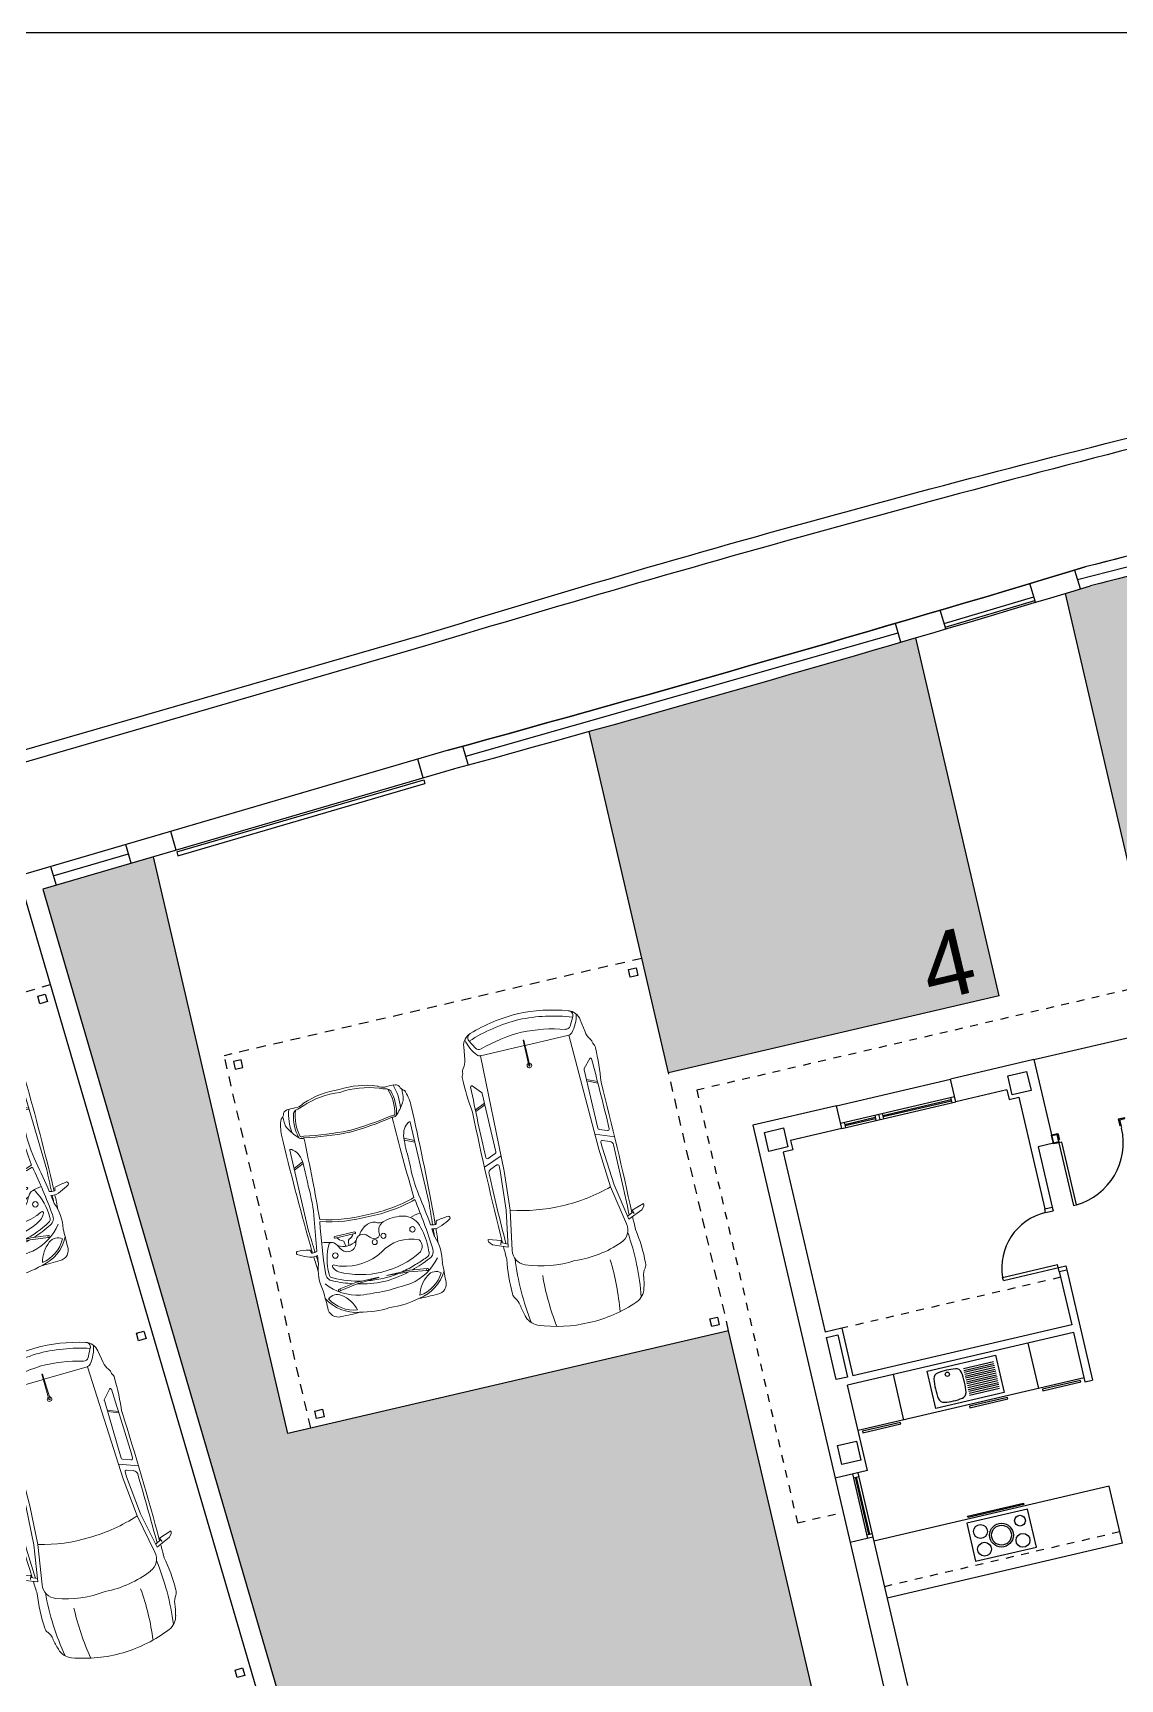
# Model space of a CAD drawing. Header units: millimetres. Extents: x 441061 to 442903, y 4515148 to 4515613.
# Drawn here: x 441659.04 to 441672.98, y 4515591.84 to 4515612.94 of the extents above; entities that cross this region are included whole.
import ezdxf
from ezdxf.enums import TextEntityAlignment as Align

# ---------------------------------------------------------------- set-up
doc = ezdxf.new("R2010")
doc.units = ezdxf.units.MM
doc.linetypes.add('CONTINUA', pattern=[0])
doc.linetypes.add('RAYITAS', pattern=[0.375, 0.25, -0.125])
doc.layers.add('01_cartela', color=6, linetype='Continuous', plot=False)
doc.layers.add('01_cesped', color=7, linetype='Continuous', true_color=0x659a66)
for name, color, linetype in [('01_mono BAJA', 2, 'Continuous'), ('01_piscinas', 254, 'Continuous'), ('01_proyección', 4, 'RAYITAS')]:
    doc.layers.add(name, color=color, linetype=linetype)
doc.layers.add('01_muebles_B', color=254, linetype='Continuous', lineweight=5)
doc.styles.add('Estilo1', font='swissel.ttf')
doc.styles.add('NIEVES2', font='sanss___.ttf')

# ---------------------------------------------------------------- blocks, each defined once
blk = doc.blocks.new('A$C6A825EFA')
at = {"layer": '01_mono BAJA', "color": 254}
for p, q in [((1.1, 12.5, 0), (0, 12.5, 0)), ((0, 12.5, 0), (0, 7.855, 0)), ((1.1, 12.2, 0), (1.1, 12.5, 0)), ((1.1, 12.5, 0), (2.6, 12.5, 0)), ((3.7, 12.5, 0), (2.6, 12.5, 0)), ((2.6, 12.2, 0), (2.6, 12.5, 0)), ((3.7, 12.5, 0), (3.7, 11.4, 0)), ((3.7, 12.5, 0), (5.2, 12.5, 0)), ((1.1, 12.27, 0), (2.6, 12.27, 0)), ((1.15, 12.27, 0), (1.15, 12.2, 0)), ((1.15, 12.242, 0), (1.55, 12.242, 0)), ((1.55, 12.27, 0), (1.55, 12.2, 0)), ((1.6, 12.27, 0), (1.6, 12.2, 0)), ((1.65, 12.27, 0), (1.65, 12.2, 0)), ((1.65, 12.242, 0), (2.55, 12.242, 0)), ((2.55, 12.27, 0), (2.55, 12.2, 0)), ((0.3, 12.075, 0), (0.3, 9.705, 0)), ((0.425, 12.075), (0.3, 12.075)), ((1.1, 12.2, 0), (0.425, 12.2, 0)), ((0.425, 12.2), (0.425, 12.075)), ((1.1, 12.2, 0), (2.6, 12.2, 0)), ((1.15, 12.228, 0), (1.55, 12.228, 0)), ((1.65, 12.228, 0), (2.55, 12.228, 0)), ((3.275, 12.2, 0), (2.6, 12.2, 0)), ((3.275, 12.2), (3.275, 12.075)), ((3.275, 12.075), (3.4, 12.075)), ((3.4, 12.075, 0), (3.4, 10.606, 0)), ((3.7, 11.4, 0), (3.5, 11.4, 0)), ((3.5, 11.4, 0), (3.5, 10.606, 0)), ((3.71, 11.4, 0), (3.77, 11.4, 0)), ((3.77, 11.43, 0), (3.77, 11.4, 0)), ((3.785, 11.5, 0), (3.785, 11.44, 0)), ((4.58, 11.5, 0), (4.58, 11.44, 0)), ((3.4, 10.606, 0), (3.5, 10.606, 0)), ((3.4, 10.556, 0), (3.4, 10.606, 0)), ((3.4, 10.556, 0), (3.5, 10.556, 0)), ((3.5, 10.606, 0), (3.5, 10.556, 0)), ((2.676, 9.831, 0), (2.676, 9.872, 0)), ((2.676, 9.872, 0), (3.4, 9.872, 0)), ((2.676, 9.831, 0), (3.5, 9.831, 0)), ((3.4, 9.781, 0), (3.4, 9.872, 0)), ((3.4, 9.781, 0), (3.4, 9.08, 0)), ((3.4, 9.781, 0), (3.5, 9.781, 0)), ((3.5, 9.831, 0), (3.5, 9.781, 0)), ((3.5, 9.781, 0), (3.5, 8.33, 0)), ((0.52, 9.705, 0), (0.3, 9.705, 0)), ((0.52, 9.705, 0), (0.52, 9.08, 0)), ((3.4, 9.08, 0), (0.52, 9.08, 0)), ((3.4, 8.98, 0), (0.425, 8.98, 0)), ((0.425, 7.855, 0), (0.425, 8.98, 0)), ((1.025, 8.98, 0), (1.025, 8.38, 0)), ((1.462, 8.43, 0), (1.462, 8.92, 0)), ((1.462, 8.92, 0), (2.362, 8.92, 0)), ((2.362, 8.92, 0), (2.362, 8.43, 0)), ((2.8, 8.98, 0), (2.8, 8.38, 0)), ((3.4, 8.98, 0), (3.4, 8.33, 0)), ((1.921, 8.85, 0), (2.317, 8.85, 0)), ((1.921, 8.825, 0), (2.317, 8.825, 0)), ((1.921, 8.8, 0), (2.317, 8.8, 0)), ((1.921, 8.775, 0), (2.317, 8.775, 0)), ((1.921, 8.75, 0), (2.317, 8.75, 0)), ((1.921, 8.725, 0), (2.317, 8.725, 0)), ((1.921, 8.7, 0), (2.317, 8.7, 0)), ((1.921, 8.675, 0), (2.317, 8.675, 0)), ((1.921, 8.65, 0), (2.317, 8.65, 0)), ((1.921, 8.625, 0), (2.317, 8.625, 0)), ((1.921, 8.6, 0), (2.317, 8.6, 0)), ((1.921, 8.575, 0), (2.317, 8.575, 0)), ((1.921, 8.55, 0), (2.317, 8.55, 0)), ((1.921, 8.525, 0), (2.317, 8.525, 0)), ((1.921, 8.5, 0), (2.317, 8.5, 0)), ((3.4, 8.38, 0), (0.425, 8.38, 0)), ((2.362, 8.43, 0), (1.462, 8.43, 0)), ((3.4, 8.33, 0), (3.5, 8.33, 0)), ((0.425, 7.855, 0), (0, 7.855, 0)), ((0, 7.855, 0), (0, 7.005, 0)), ((0.23, 7.855, 0), (0.23, 7.005, 0)), ((0.3, 7.855, 0), (0.3, 7.005, 0)), ((0.23, 7.805, 0), (0.3, 7.805, 0)), ((0.258, 7.055, 0), (0.258, 7.805, 0)), ((0.272, 7.055, 0), (0.272, 7.805, 0)), ((0.3, 7.005, 0), (0, 7.005, 0)), ((0, 7.005, 0), (0, 3, 0)), ((0.23, 7.055, 0), (0.3, 7.055, 0)), ((0.3, 7.005, 0), (0.3, 5.055, 0)), ((3.4, 6.955, 0), (0.3, 6.955, 0)), ((3.4, 6.205, 0), (3.4, 6.955, 0)), ((3.4, 6.205, 0), (0.3, 6.205, 0))]:
    blk.add_line(p, q, dxfattribs=at)
for points in [[(0.375, 12.125), (0.125, 12.125), (0.125, 12.375), (0.375, 12.375), (0.375, 12.125)], [(3.575, 12.125), (3.325, 12.125), (3.325, 12.375), (3.575, 12.375), (3.575, 12.125)], [(0.375, 8.005), (0.125, 8.005), (0.125, 8.255), (0.375, 8.255), (0.375, 8.005)]]:
    blk.add_lwpolyline(points, close=True, dxfattribs=at)
at = {"layer": '01_mono BAJA', "color": 254, "elevation": 0}
for points in [[(3.785, 11.51), (3.785, 11.5), (3.7, 11.5), (3.7, 11.51)], [(3.77, 11.4), (3.7, 11.4), (3.7, 11.5), (3.77, 11.5)], [(3.77, 11.4), (3.77, 11.39), (3.7, 11.39), (3.7, 11.4)], [(3.785, 11.44), (3.785, 11.43), (3.77, 11.43), (3.77, 11.44)], [(4.58, 11.51), (4.58, 11.5), (4.665, 11.5), (4.665, 11.51)], [(4.58, 11.44), (4.58, 11.43), (4.595, 11.43), (4.595, 11.44)], [(3.77, 11.39), (3.77, 10.565), (3.81, 10.565), (3.81, 11.39)], [(0.3, 9.635), (0.45, 9.635), (0.45, 9.08), (0.3, 9.08)], [(0.478, 8.36), (0.478, 8.34), (0.978, 8.34), (0.978, 8.36)], [(1.887, 8.36), (1.887, 8.34), (2.387, 8.34), (2.387, 8.36)], [(2.85, 8.36), (2.85, 8.34), (3.35, 8.34), (3.35, 8.36)], [(2.28, 6.975), (1.545, 6.975), (1.545, 6.995), (2.28, 6.995)], [(1.513, 6.408), (2.313, 6.408), (2.312, 6.908), (1.512, 6.908)]]:
    blk.add_lwpolyline(points, close=True, dxfattribs=at)
blk.add_lwpolyline([(4.595, 11.5), (4.595, 11.4)], dxfattribs=at)
at = {"layer": '01_mono BAJA', "color": 254}
for centre, radius in [((1.704, 8.825, 0), 0.0275), ((1.66, 6.765, 0), 0.089), ((1.912, 6.658, 0), 0.152), ((1.912, 6.658, 0), 0.127), ((2.185, 6.785, 0), 0.0693), ((1.66, 6.531, 0), 0.089), ((2.165, 6.531, 0), 0.089)]:
    blk.add_circle(centre, radius, dxfattribs=at)
for centre, radius, start, end in [((3.768, 11.391, 0), 0.827, 272.8856, 359.9505), ((3.4, 9.831, 0), 0.725, 90, 176.7242), ((1.598, 8.794, 0), 0.075, 99.0787, 169.8852), ((1.704, 8.127, 0), 0.75, 80.9213, 99.0787), ((1.811, 8.794, 0), 0.075, 10.1148, 80.9213), ((2.262, 8.675, 0), 0.75, 169.8852, 190.1148), ((1.146, 8.675, 0), 0.75, 349.8852, 10.1148), ((1.598, 8.557, 0), 0.075, 190.1148, 260.9213), ((1.704, 9.223, 0), 0.75, 260.9213, 279.0787), ((1.811, 8.557, 0), 0.075, 279.0787, 349.8852)]:
    blk.add_arc(centre, radius, start, end, dxfattribs=at)
at = {"layer": '01_proyección', "color": 120, "ltscale": 0.25}
for p, q in [((3.4, 9.705, 0), (0.52, 9.705, 0)), ((3.4, 6.355, 0), (0.3, 6.355, 0))]:
    blk.add_line(p, q, dxfattribs=at)
at = {"layer": '01_proyección', "color": 120, "ltscale": 0.25, "elevation": 0}
blk.add_lwpolyline([(15.7, 7.405), (16.3, 7.405), (16.3, 13.1), (-0.6, 13.1), (-0.6, 7.405), (0, 7.405)], dxfattribs=at)
blk = doc.blocks.new('A$C48161785')
at = {"layer": '01_mono BAJA', "color": 254, "linetype": 'CONTINUA'}
for p, q in [((1.1, 12.5), (0, 12.5)), ((0, 12.5), (0, 7.855)), ((1.1, 12.2), (1.1, 12.5)), ((1.1, 12.5), (2.6, 12.5)), ((3.7, 12.5), (2.6, 12.5)), ((2.6, 12.2), (2.6, 12.5)), ((3.7, 12.5), (3.7, 11.4)), ((3.7, 12.5), (5.2, 12.5)), ((5.5, 12.5), (5.2, 12.5)), ((5.2, 12.5), (5.2, 11.4)), ((5.2, 12.5), (6.225, 12.5)), ((6.225, 12.2), (6.225, 12.5)), ((6.225, 12.5), (6.925, 12.5)), ((6.925, 12.2), (6.925, 12.5)), ((6.925, 12.5), (8.025, 12.5)), ((8.025, 7.77, 0), (8.025, 12.5)), ((1.1, 12.27, 0), (2.6, 12.27, 0)), ((1.15, 12.27), (1.15, 12.2)), ((1.15, 12.242), (1.55, 12.242, 0)), ((1.55, 12.27, 0), (1.55, 12.2, 0)), ((1.6, 12.27, 0), (1.6, 12.2, 0)), ((1.65, 12.27, 0), (1.65, 12.2, 0)), ((1.65, 12.242, 0), (2.55, 12.242, 0)), ((2.55, 12.27, 0), (2.55, 12.2, 0)), ((6.225, 12.27), (6.925, 12.27)), ((6.275, 12.2), (6.275, 12.27)), ((6.275, 12.242), (6.875, 12.242)), ((6.875, 12.2), (6.875, 12.27)), ((0.3, 12.075), (0.3, 9.705)), ((0.425, 12.075, 0), (0.3, 12.075, 0)), ((1.1, 12.2), (0.425, 12.2)), ((0.425, 12.2, 0), (0.425, 12.075, 0)), ((1.1, 12.2, 0), (2.6, 12.2, 0)), ((1.15, 12.228), (1.55, 12.228, 0)), ((1.65, 12.228, 0), (2.55, 12.228, 0)), ((3.275, 12.2), (2.6, 12.2)), ((3.275, 12.2, 0), (3.275, 12.075, 0)), ((3.275, 12.075, 0), (3.4, 12.075, 0)), ((3.4, 12.075), (3.4, 10.606)), ((5.5, 12.2), (5.5, 11.366)), ((6.225, 12.2), (5.5, 12.2)), ((5.741, 12.198), (5.741, 12.183)), ((5.743, 12.2), (5.931, 12.2)), ((5.853, 12.043), (5.822, 12.043)), ((5.934, 12.198), (5.933, 12.183)), ((6.175, 11.65), (6.175, 12.2)), ((6.225, 12.2), (6.925, 12.2)), ((6.275, 12.228), (6.875, 12.228)), ((6.409, 12.073), (6.407, 12.2)), ((6.741, 12.073), (6.743, 12.2)), ((6.925, 12.2), (6.975, 12.2, 0)), ((6.975, 12.075, 0), (6.975, 12.2, 0)), ((6.975, 12.075, 0), (7.725, 12.075, 0)), ((7.725, 10.775, 0), (7.725, 12.075, 0)), ((6.439, 11.659), (6.435, 11.869)), ((6.485, 11.92), (6.665, 11.92)), ((6.535, 11.85), (6.535, 11.79)), ((6.545, 11.86), (6.605, 11.86)), ((6.615, 11.85), (6.615, 11.79)), ((6.711, 11.659), (6.715, 11.869)), ((6.175, 11.65), (5.5, 11.65)), ((6.489, 11.61), (6.661, 11.61)), ((3.7, 11.4), (3.5, 11.4)), ((3.5, 11.4), (3.5, 10.606)), ((3.71, 11.4), (3.77, 11.4)), ((3.77, 11.43), (3.77, 11.4)), ((3.785, 11.5), (3.785, 11.44)), ((4.58, 11.5), (4.58, 11.44)), ((4.595, 11.43), (4.595, 11.4)), ((4.665, 11.5), (4.665, 11.4)), ((5.2, 11.5), (4.665, 11.5)), ((5.2, 11.4), (4.665, 11.4)), ((4.715, 11.5), (4.715, 11.4)), ((5.15, 11.467), (4.715, 11.467)), ((5.15, 11.433), (4.715, 11.433)), ((5.15, 11.5), (5.15, 11.4)), ((5.4, 11.4), (5.2, 11.4)), ((5.4, 11.4), (5.4, 11.366)), ((5.5, 11.366), (5.4, 11.366)), ((5.4, 11.366), (5.4, 11.316)), ((5.5, 11.316), (5.4, 11.316)), ((5.5, 11.316), (5.5, 11.366)), ((6.975, 10.775, 0), (6.975, 10.5)), ((7.725, 10.775, 0), (7.6, 10.775, 0)), ((7.6, 10.5), (7.6, 10.775, 0)), ((3.4, 10.606), (3.5, 10.606)), ((3.4, 10.556), (3.4, 10.606)), ((3.4, 10.556), (3.5, 10.556)), ((3.5, 10.606), (3.5, 10.556)), ((6.224, 10.591), (5.4, 10.591)), ((5.4, 10.591), (5.4, 10.541)), ((5.5, 10.541), (5.5, 10.632)), ((6.224, 10.632), (5.5, 10.632)), ((6.224, 10.591), (6.224, 10.632)), ((5.105, 9.415), (5.105, 10.4)), ((5.4, 10.4), (5.105, 10.4)), ((5.375, 9.415), (5.375, 10.4)), ((5.4, 10.541), (5.4, 10.4)), ((5.5, 10.541), (5.4, 10.541)), ((7.625, 10.4), (5.4, 10.4)), ((5.5, 10.541), (5.5, 10.5)), ((7.6, 10.5), (5.5, 10.5)), ((5.645, 9.415), (5.645, 10.4)), ((5.915, 9.415), (5.915, 10.4)), ((6.185, 9.415), (6.185, 10.4)), ((6.455, 9.415), (6.455, 10.4)), ((6.725, 9.415), (6.725, 10.4)), ((6.725, 9.5), (7.625, 10.4)), ((7.625, 9.415), (7.625, 10.4)), ((2.676, 9.831), (2.676, 9.872)), ((2.676, 9.872), (3.4, 9.872)), ((2.676, 9.831), (3.5, 9.831)), ((3.4, 9.781), (3.4, 9.872)), ((3.4, 9.781), (3.4, 9.08)), ((3.4, 9.781), (3.5, 9.781)), ((3.5, 9.831), (3.5, 9.781)), ((3.5, 9.781), (3.5, 8.33)), ((0.52, 9.705), (0.3, 9.705)), ((0.52, 9.705), (0.52, 9.08)), ((6.725, 9.5), (7.625, 9.5)), ((7.625, 9.415, 0), (4.45, 9.415, 0)), ((4.45, 9.415, 0), (4.45, 9.235, 0)), ((4.45, 9.415, 0), (4.45, 9.235, 0)), ((7.625, 9.315, 0), (4.55, 9.315, 0)), ((4.55, 9.315, 0), (4.55, 9.235, 0)), ((4.55, 9.315, 0), (4.55, 9.235, 0)), ((7.625, 8.33), (7.625, 9.315)), ((3.4, 9.08), (0.52, 9.08)), ((4.55, 9.235, 0), (4.45, 9.235, 0)), ((4.45, 9.185, 0), (4.45, 9.235, 0)), ((5.274, 9.185, 0), (4.45, 9.185, 0)), ((4.55, 9.235, 0), (4.55, 9.144, 0)), ((5.274, 9.144, 0), (4.55, 9.144, 0)), ((5.274, 9.185, 0), (5.274, 9.144, 0)), ((3.4, 8.98), (0.425, 8.98)), ((0.425, 7.855), (0.425, 8.98)), ((1.025, 8.98), (1.025, 8.38)), ((1.462, 8.43, 0), (1.462, 8.92, 0)), ((1.462, 8.92, 0), (2.362, 8.92, 0)), ((2.362, 8.92, 0), (2.362, 8.43, 0)), ((2.8, 8.98), (2.8, 8.38)), ((3.4, 8.98), (3.4, 8.33)), ((1.921, 8.85, 0), (2.317, 8.85, 0)), ((1.921, 8.825, 0), (2.317, 8.825, 0)), ((1.921, 8.8, 0), (2.317, 8.8, 0)), ((1.921, 8.775, 0), (2.317, 8.775, 0)), ((1.921, 8.75, 0), (2.317, 8.75, 0)), ((1.921, 8.725, 0), (2.317, 8.725, 0)), ((1.921, 8.7, 0), (2.317, 8.7, 0)), ((1.921, 8.675, 0), (2.317, 8.675, 0)), ((1.921, 8.65, 0), (2.317, 8.65, 0)), ((1.921, 8.625, 0), (2.317, 8.625, 0)), ((1.921, 8.6, 0), (2.317, 8.6, 0)), ((1.921, 8.575, 0), (2.317, 8.575, 0)), ((1.921, 8.55, 0), (2.317, 8.55, 0)), ((1.921, 8.525, 0), (2.317, 8.525, 0)), ((1.921, 8.5, 0), (2.317, 8.5, 0)), ((4.45, 8.41, 0), (4.45, 8.46, 0)), ((4.55, 8.46, 0), (4.45, 8.46, 0)), ((4.55, 8.46, 0), (4.55, 8.41, 0)), ((5.805, 8.6, 0), (5.105, 8.6, 0)), ((5.83, 7.995, 0), (5.83, 8.47, 0)), ((6.7, 7.995, 0), (6.7, 8.47, 0)), ((3.4, 8.38), (0.425, 8.38)), ((2.362, 8.43, 0), (1.462, 8.43, 0)), ((3.4, 8.33), (3.5, 8.33)), ((4.45, 8.41, 0), (4.45, 7.87, 0)), ((4.55, 8.41, 0), (4.45, 8.41, 0)), ((4.55, 8.41, 0), (4.55, 8.33, 0)), ((5.105, 8.33), (4.55, 8.33)), ((4.55, 8.33), (5.105, 8.33)), ((5.105, 8.33), (5.105, 7.97, 0)), ((7.625, 8.33), (7.6, 8.33)), ((7.625, 8.33), (7.6, 8.33)), ((7.6, 8.33), (7.6, 7.97)), ((0.425, 7.855), (0, 7.855)), ((0, 7.855), (0, 7.005)), ((0.23, 7.855), (0.23, 7.005)), ((0.3, 7.855), (0.3, 7.005)), ((7.725, 7.87, 0), (4.45, 7.87, 0)), ((5.105, 7.97, 0), (7.6, 7.97, 0)), ((5.83, 7.995, 0), (6.7, 7.995, 0)), ((7.725, 7.77, 0), (7.725, 7.87)), ((0.23, 7.805), (0.3, 7.805)), ((0.258, 7.055), (0.258, 7.805)), ((0.272, 7.055), (0.272, 7.805)), ((8.025, 7.77, 0), (7.725, 7.77, 0)), ((7.725, 7.77, 0), (7.725, 6.87, 0)), ((7.725, 7.72, 0), (7.795, 7.72, 0)), ((7.753, 6.92, 0), (7.753, 7.72, 0)), ((7.767, 6.92, 0), (7.767, 7.72, 0)), ((7.795, 7.77, 0), (7.795, 6.87, 0)), ((8.025, 7.77, 0), (8.025, 6.87, 0)), ((0.3, 7.005), (0, 7.005)), ((0, 7.005), (0, 3)), ((0.23, 7.055), (0.3, 7.055)), ((0.3, 7.005), (0.3, 5.055)), ((3.4, 6.955), (0.3, 6.955)), ((3.4, 6.205), (3.4, 6.955)), ((7.725, 6.92, 0), (7.795, 6.92, 0)), ((8.025, 6.87, 0), (7.725, 6.87, 0)), ((7.725, 5.055), (7.725, 6.87, 0)), ((8.025, 6.87, 0), (8.025, 3, 0)), ((3.4, 6.205), (0.3, 6.205)), ((7.6, 4.705), (7.6, 5.055)), ((7.6, 5.055), (7.725, 5.055)), ((0.3, 4.705), (0.3, 3.47)), ((7.725, 4.705), (7.6, 4.705)), ((7.725, 3.47), (7.725, 4.705)), ((0.3, 3.47), (0.595, 3.47)), ((0.595, 3.47), (0.595, 3.3)), ((7.725, 3.47), (7.48, 3.47)), ((7.48, 3.47), (7.48, 3.3, 0)), ((0.595, 3.3), (1.6, 3.3, 0)), ((1.6, 3.3, 0), (1.6, 3, 0)), ((4.4, 3.3, 0), (1.6, 3.3, 0)), ((4.4, 3.23, 0), (1.6, 3.23, 0)), ((1.65, 3.3, 0), (1.65, 3.23, 0)), ((1.65, 3.272, 0), (3.35, 3.272, 0)), ((1.65, 3.258, 0), (3.35, 3.258, 0)), ((3.35, 3.3, 0), (3.35, 3.23, 0)), ((3.4, 3.3, 0), (3.4, 3.23, 0)), ((3.45, 3.3, 0), (3.45, 3.23, 0)), ((4.35, 3.272, 0), (3.45, 3.272, 0)), ((4.35, 3.258, 0), (3.45, 3.258, 0)), ((4.35, 3.3, 0), (4.35, 3.23, 0)), ((4.4, 3.3, 0), (4.755, 3.3, 0)), ((4.4, 3.3, 0), (4.4, 3, 0)), ((5.3, 3.3, 0), (5.105, 3.3, 0)), ((7.2, 3.3, 0), (5.3, 3.3, 0)), ((5.3, 3.3, 0), (5.3, 3, 0)), ((7.2, 3.23, 0), (5.3, 3.23, 0)), ((5.35, 3.3, 0), (5.35, 3.23, 0)), ((5.35, 3.272, 0), (6.15, 3.272, 0)), ((5.35, 3.258, 0), (6.15, 3.258, 0)), ((6.15, 3.3, 0), (6.15, 3.23, 0)), ((6.2, 3.3, 0), (6.2, 3.23, 0)), ((6.25, 3.3, 0), (6.25, 3.23, 0)), ((7.15, 3.272, 0), (6.25, 3.272, 0)), ((7.15, 3.258, 0), (6.25, 3.258, 0)), ((7.15, 3.3, 0), (7.15, 3.23, 0)), ((7.2, 3.3, 0), (7.48, 3.3, 0)), ((7.2, 3.3, 0), (7.48, 3.3, 0)), ((7.2, 3.3, 0), (7.2, 3, 0)), ((0, 3), (1.6, 3)), ((0, 3), (0, 0)), ((0, 3), (1.6, 3, 0)), ((1.6, 3, 0), (4.4, 3, 0)), ((4.4, 3, 0), (5.3, 3, 0)), ((7.2, 3, 0), (5.3, 3, 0)), ((7.2, 3, 0), (8.025, 3)), ((8.025, 3), (8.025, 0)), ((0, 0, 0), (8.025, 0))]:
    blk.add_line(p, q, dxfattribs=at)
for points in [[(0.375, 12.125), (0.125, 12.125), (0.125, 12.375), (0.375, 12.375), (0.375, 12.125)], [(3.575, 12.125), (3.325, 12.125), (3.325, 12.375), (3.575, 12.375), (3.575, 12.125)], [(7.65, 12.375), (7.9, 12.375), (7.9, 12.125), (7.65, 12.125), (7.65, 12.375)], [(3.785, 11.51), (3.785, 11.5), (3.7, 11.5), (3.7, 11.51)], [(3.77, 11.4), (3.7, 11.4), (3.7, 11.5), (3.77, 11.5)], [(3.77, 11.4), (3.77, 11.39), (3.7, 11.39), (3.7, 11.4)], [(3.785, 11.44), (3.785, 11.43), (3.77, 11.43), (3.77, 11.44)], [(4.58, 11.51), (4.58, 11.5), (4.665, 11.5), (4.665, 11.51)], [(4.58, 11.44), (4.58, 11.43), (4.595, 11.43), (4.595, 11.44)], [(4.595, 11.4), (4.595, 11.39), (4.665, 11.39), (4.665, 11.4)], [(3.77, 11.39), (3.77, 10.565), (3.81, 10.565), (3.81, 11.39)], [(7.65, 10.725), (7.9, 10.725), (7.9, 10.475), (7.65, 10.475), (7.65, 10.725)], [(0.3, 9.635), (0.45, 9.635), (0.45, 9.08), (0.3, 9.08)], [(0.375, 8.005), (0.125, 8.005), (0.125, 8.255), (0.375, 8.255), (0.375, 8.005)], [(0.478, 8.36), (0.478, 8.34), (0.978, 8.34), (0.978, 8.36)], [(2.85, 8.36), (2.85, 8.34), (3.35, 8.34), (3.35, 8.36)], [(5.055, 8.005), (4.805, 8.005), (4.805, 8.255), (5.055, 8.255), (5.055, 8.005)], [(7.65, 8.005), (7.9, 8.005), (7.9, 8.255), (7.65, 8.255), (7.65, 8.005)], [(0.375, 4.755), (0.125, 4.755), (0.125, 5.005), (0.375, 5.005), (0.375, 4.755)], [(7.65, 4.755), (7.9, 4.755), (7.9, 5.005), (7.65, 5.005), (7.65, 4.755)], [(0.425, 3.42), (0.545, 3.42), (0.545, 3.3), (0.425, 3.3)], [(7.53, 3.42), (7.65, 3.42), (7.65, 3.3), (7.53, 3.3)], [(0.375, 3.125), (0.125, 3.125), (0.125, 3.375), (0.375, 3.375), (0.375, 3.125)], [(5.055, 3.125), (4.805, 3.125), (4.805, 3.375), (5.055, 3.375), (5.055, 3.125)], [(7.65, 3.125), (7.9, 3.125), (7.9, 3.375), (7.65, 3.375), (7.65, 3.125)], [(7.835, 0.2), (7.935, 0.2), (7.935, 0.1), (7.835, 0.1)]]:
    blk.add_lwpolyline(points, close=True, dxfattribs=at)
at = {"layer": '01_mono BAJA', "color": 254, "linetype": 'CONTINUA', "flags": 128}
blk.add_lwpolyline([(6.394, 12.2, 0.414214), (6.39, 12.196), (6.39, 12.195), (6.4, 11.574, 0.436396), (6.404, 11.57), (6.746, 11.57, 0.436396), (6.75, 11.574), (6.76, 12.195), (6.76, 12.196, 0.414214), (6.756, 12.2)], format="xyb", close=True, dxfattribs=at)
at = {"layer": '01_mono BAJA', "color": 254, "linetype": 'CONTINUA', "elevation": 0}
for points in [[(7.725, 12.075), (6.975, 12.075), (6.975, 10.775), (7.725, 10.775)], [(7.675, 12.025), (7.025, 12.025), (7.025, 10.825), (7.675, 10.825)], [(7.025, 9.23), (7.625, 9.23), (7.625, 8.63), (7.025, 8.63)], [(5.105, 8.67), (5.105, 7.97), (5.805, 7.97), (5.805, 8.67)], [(5.805, 8.47), (6.725, 8.47), (6.725, 7.97), (5.805, 7.97)], [(1.887, 8.36), (1.887, 8.34), (2.387, 8.34), (2.387, 8.36)], [(6.029, 8.363), (6.501, 8.363), (6.501, 8.077), (6.029, 8.077)], [(2.28, 6.975), (1.545, 6.975), (1.545, 6.995), (2.28, 6.995)], [(1.512, 6.408), (2.312, 6.408), (2.312, 6.908), (1.512, 6.908)], [(0.19, 0.2), (0.09, 0.2), (0.09, 0.1), (0.19, 0.1)], [(4.062, 0.2), (3.962, 0.2), (3.962, 0.1), (4.062, 0.1)]]:
    blk.add_lwpolyline(points, close=True, dxfattribs=at)
at = {"layer": '01_mono BAJA', "color": 254, "linetype": 'CONTINUA'}
for points in [[(4.595, 11.5), (4.595, 11.4)], [(4.665, 11.4), (4.665, 11.5)], [(0.3, 5.055), (0.425, 5.055), (0.425, 4.705), (0.3, 4.705)], [(4.755, 3.3), (4.755, 3.425), (5.105, 3.425), (5.105, 3.3)]]:
    blk.add_lwpolyline(points, dxfattribs=at)
at = {"layer": '01_mono BAJA', "color": 254, "linetype": 'CONTINUA', "elevation": 0}
blk.add_lwpolyline([(7.025, 8.78), (6.985, 8.82), (6.985, 9.04), (7.025, 9.08)], dxfattribs=at)
at = {"layer": '01_mono BAJA', "color": 254, "linetype": 'CONTINUA'}
for centre, radius in [((6.575, 12.12), 0.051), ((5.837, 11.953), 0.036), ((6.455, 11.98), 0.01), ((6.695, 11.98), 0.01), ((7.35, 11.781, 0), 0.035), ((1.704, 8.825, 0), 0.0275), ((1.66, 6.765, 0), 0.089), ((1.912, 6.658, 0), 0.152), ((1.912, 6.658, 0), 0.127), ((2.185, 6.785, 0), 0.0693), ((1.66, 6.531, 0), 0.089), ((2.165, 6.531, 0), 0.089)]:
    blk.add_circle(centre, radius, dxfattribs=at)
for centre, radius, start, end in [((5.837, 11.953), 0.243, 114.8749, 65.1251), ((5.837, 11.953), 0.213, 112.0656, 68.0564), ((5.729, 12.184), 0.0128, 300.5291, 356.214), ((5.743, 12.197), 0.0027, 90, 173.3159), ((6.033, 12.197), 0.279, 179.383, 196.8165), ((5.903, 12.158), 0.143, 196.8165, 225.6956), ((5.837, 12.091), 0.0498, 225.6956, 252.5904), ((5.837, 12.091), 0.0498, 287.9532, 314.3044), ((5.772, 12.158), 0.143, 314.3044, 343.1835), ((5.642, 12.197), 0.279, 343.1835, 0.617), ((5.931, 12.197), 0.0027, 6.6841, 90), ((5.946, 12.184), 0.0128, 183.786, 239.4709), ((6.416, 12.073), 0.007, 180.924, 266.9359), ((6.575, 15.044), 2.982, 266.9359, 273.0641), ((6.734, 12.073), 0.007, 273.0641, 359.076), ((6.485, 11.87), 0.05, 90, 180.924), ((6.545, 11.85), 0.01, 90, 180), ((6.605, 11.85), 0.01, 0, 90), ((6.665, 11.87), 0.05, 359.076, 90), ((6.489, 11.66), 0.05, 180.924, 270), ((6.575, 11.79), 0.04, 180, 0), ((6.661, 11.66), 0.05, 270, 359.076), ((3.768, 11.391), 0.827, 272.8856, 359.9505), ((5.5, 10.591), 0.725, 3.2758, 90), ((3.4, 9.831), 0.725, 90, 176.7242), ((4.55, 9.185, 0), 0.725, 270, 356.7242), ((1.598, 8.794, 0), 0.075, 99.0787, 169.8852), ((1.704, 8.127, 0), 0.75, 80.9213, 99.0787), ((1.811, 8.794, 0), 0.075, 10.1148, 80.9213), ((2.262, 8.675, 0), 0.75, 169.8852, 190.1148), ((1.146, 8.675, 0), 0.75, 349.8852, 10.1148), ((1.598, 8.557, 0), 0.075, 190.1148, 260.9213), ((1.704, 9.223, 0), 0.75, 260.9213, 279.0787), ((1.811, 8.557, 0), 0.075, 279.0787, 349.8852)]:
    blk.add_arc(centre, radius, start, end, dxfattribs=at)
at = {"layer": '01_proyección', "color": 120, "ltscale": 0.25}
for p, q in [((3.4, 9.705), (0.52, 9.705)), ((5.375, 9.315), (5.375, 8.33)), ((5.645, 9.315), (5.645, 8.33)), ((5.915, 9.315), (5.915, 8.33)), ((6.185, 9.315), (6.185, 8.33)), ((6.455, 9.315), (6.455, 8.33)), ((6.725, 9.415), (6.725, 8.33)), ((6.725, 9.23), (7.625, 9.23)), ((6.725, 9.23), (7.625, 8.33)), ((5.375, 8.33), (7.6, 8.33)), ((3.4, 6.355), (0.3, 6.355))]:
    blk.add_line(p, q, dxfattribs=at)
at = {"layer": '01_proyección', "color": 120, "ltscale": 0.25, "elevation": 0}
blk.add_lwpolyline([(8.025, 10.35), (8.325, 10.35), (8.325, 13.1), (-0.6, 13.1), (-0.6, 7.405), (0, 7.405)], dxfattribs=at)
at = {"layer": '01_mono BAJA', "color": 254, "linetype": 'CONTINUA', "style": 'NIEVES2'}
for s, p in [('1', (5.174, 10.268)), ('2', (5.444, 10.268)), ('3', (5.714, 10.268)), ('4', (5.984, 10.268)), ('5', (6.254, 10.268)), ('6', (6.524, 10.268)), ('7', (6.794, 10.268)), ('8', (7.55, 10.166))]:
    blk.add_text(s, height=0.103, dxfattribs=at).set_placement(p, align=Align.CENTER)
blk = doc.blocks.new('A$C0D711DC8')
at = {"layer": '01_muebles_B', "color": 254}
for p, q in [((10.733, 9.894), (9.764, 9.894)), ((10.493, 9.894), (10.545, 9.776)), ((10.515, 9.894), (10.567, 9.778)), ((9.004, 9.693), (9.038, 9.48)), ((9.056, 9.495), (9.026, 9.699)), ((9.038, 9.48), (9.054, 9.218)), ((9.056, 9.218), (9.056, 9.495)), ((9.054, 9.218), (9.056, 9.218)), ((9.038, 8.865), (9.054, 9.127)), ((9.054, 9.127), (9.056, 9.127)), ((9.056, 9.127), (9.056, 8.851)), ((9.004, 8.652), (9.038, 8.865)), ((9.056, 8.851), (9.026, 8.647)), ((9.546, 8.827), (9.494, 8.834)), ((9.546, 8.878), (9.495, 8.871)), ((9.614, 8.734), (9.614, 8.97)), ((9.634, 8.734), (9.634, 8.97)), ((10.733, 8.452), (9.764, 8.452)), ((10.493, 8.452), (10.545, 8.569)), ((10.515, 8.452), (10.567, 8.567))]:
    blk.add_line(p, q, dxfattribs=at)
for centre, radius in [((9.014, 9.701), 0.0121), ((9.51, 9.635), 0.0319), ((9.514, 9.288), 0.0297), ((9.466, 9.173), 0.0297), ((9.014, 8.645), 0.0121), ((9.417, 8.691), 0.0319)]:
    blk.add_circle(centre, radius, dxfattribs=at)
for centre, radius, start, end in [((9.619, 9.904), 0.16, 152.3452, 197.1649), ((10.167, 9.714), 0.738, 149.7434, 158.9846), ((9.544, 10.069), 0.023, 23.336, 131.4157), ((8.51, 10.147), 1.058, 348.7131, 356.2571), ((8.829, 9.758), 0.121, 83.4929, 184.381), ((9.185, 9.462), 0.48, 118.4979, 171.6974), ((9.142, 9.497), 0.403, 119.7279, 173.0139), ((9.122, 5.315), 4.571, 90.9016, 93.5003), ((9.503, 9.367), 0.611, 128.6532, 169.9617), ((8.847, 9.764), 0.126, 322.6544, 41.1658), ((9.178, 9.352), 0.549, 69.8978, 103.4423), ((9.226, 9.718), 0.0964, 77.7254, 158.9302), ((8.819, 3.701), 6.126, 80.3818, 85.9978), ((9.94, 2.874), 7.047, 93.9115, 95.3212), ((8.751, 3.271), 6.625, 83.7996, 84.6711), ((10.975, -10.424), 20.353, 94.2603, 94.5093), ((9.518, 9.909), 0.0131, 69.95, 178.3297), ((9.777, 9.927), 0.273, 183.7214, 196.1025), ((9.94, 2.874), 7.047, 92.7044, 93.5361), ((10.975, -10.424), 20.353, 93.4112, 94.1277), ((8.751, 3.271), 6.625, 80.1778, 83.3742), ((9.525, 9.945), 0.0232, 265.4824, 347.7447), ((10.995, -17.873), 27.82, 90.1403, 92.8584), ((10.175, 11.66), 1.884, 261.0449, 273.0528), ((10.529, 10.11), 0.334, 272.7892, 291.8342), ((10.573, 9.974), 0.192, 294.6989, 323.0283), ((10.691, 9.894), 0.0501, 315.174, 347.3096), ((10.732, 9.885), 0.00831, 343.0311, 79.2932), ((11.29, 9.332), 0.611, 121.0895, 136.7388), ((11.01, 9.2), 0.627, 72.4585, 97.9913), ((10.906, 9.364), 0.584, 69.532, 87.9675), ((11.059, 9.742), 0.141, 86.8457, 126.696), ((11.101, 8.862), 1.022, 88.2888, 91.9327), ((11.185, 9.948), 0.0842, 206.7402, 257.6517), ((11.135, 9.81), 0.0644, 351.2386, 60.1485), ((10.241, 9.772), 0.959, 355.5054, 1.6982), ((10.942, 9.629), 2.236, 176.9311, 182.7066), ((8.653, 9.896), 0.361, 284.3027, 324.7225), ((10.509, 9.106), 1.518, 154.798, 163.8884), ((9.975, 9.34), 0.903, 155.1761, 164.735), ((10.144, 9.165), 1.038, 151.121, 207.6483), ((9.211, 9.707), 0.057, 88.7397, 167.4182), ((9.265, 9.038), 0.727, 86.5634, 94.2004), ((9.314, 9.595), 0.107, 57.3841, 137.6524), ((9.306, 9.064), 0.701, 67.8757, 89.7559), ((8.958, 9.487), 0.459, 324.9496, 25.463), ((9.473, 9.516), 0.219, 7.735, 63.719), ((9.165, 9.803), 0.511, 341.8582, 355.871), ((11.471, 9.253), 1.7, 163.325, 182.6992), ((11.496, 9.248), 1.7, 163.325, 182.5468), ((12.246, 53.159), 43.488, 266.8642, 267.4858), ((10.459, 15.409), 5.634, 268.1287, 270.8789), ((12.021, 70.959), 61.269, 268.42618, 268.89057), ((14.417, 9.048), 3.64, 169.6671, 178.0415), ((14.417, 9.048), 3.62, 169.6671, 178.0415), ((10.894, 9.715), 0.0607, 143.7564, 193.2967), ((10.991, 9.25), 0.526, 73.7001, 105.481), ((10.903, 9.711), 0.0495, 146.1855, 196.1005), ((10.991, 9.25), 0.505, 69.1925, 104.8598), ((11.113, 9.698), 0.062, 14.8998, 65.8723), ((11.473, 9.762), 0.303, 189.085, 205.7225), ((11.352, 9.713), 0.156, 186.0058, 219.1392), ((10.256, 9.278), 1.007, 354.015, 20.5105), ((10.287, 9.262), 1.007, 354.9224, 20.5105), ((9.808, 9.261), 1.13, 166.1566, 184.4621), ((17.649, 8.764), 8.777, 175.3636, 177.3327), ((10.509, 9.106), 1.518, 165.717, 177.48), ((10.25, 9.166), 1.218, 160.2257, 168.6391), ((9.185, 9.47), 0.511, 343.3936, 8.525), ((10.25, 9.166), 1.218, 171.2453, 188.5682), ((9.904, 8.914), 0.65, 151.4841, 196.6746), ((9.552, 9.202), 0.047, 86.7847, 183.1724), ((9.566, 9.362), 0.114, 263.9035, 340.5155), ((9.771, 9.295), 0.101, 164.9008, 216.3288), ((9.538, 9.188), 0.158, 330.3363, 17.3801), ((9.808, 9.085), 1.13, 175.5379, 193.8434), ((17.649, 9.581), 8.777, 182.6673, 184.6364), ((10.509, 9.239), 1.518, 182.52, 194.283), ((9.6, 9.197), 0.0954, 178.5946, 241.3055), ((9.492, 9.055), 0.098, 279.5997, 343.5492), ((9.498, 9.044), 0.0889, 349.0142, 50.9794), ((9.424, 9.265), 0.296, 301.9645, 328.2937), ((11.471, 9.093), 1.7, 177.3008, 196.675), ((11.496, 9.097), 1.7, 177.4532, 196.675), ((14.417, 9.297), 3.64, 181.9585, 190.3329), ((14.417, 9.297), 3.62, 181.9585, 190.3329), ((10.256, 9.068), 1.007, 339.4895, 5.985), ((10.287, 9.084), 1.007, 339.4895, 5.0776), ((9.503, 8.978), 0.611, 190.0383, 231.3468), ((10.25, 9.166), 1.218, 191.3609, 207.4845), ((9.528, 8.859), 0.101, 101.4545, 181.9236), ((9.525, 8.854), 0.0985, 178.6673, 249.1293), ((9.686, 8.849), 0.193, 142.3155, 213.2169), ((9.543, 8.902), 0.0241, 275.7304, 333.0283), ((9.543, 8.803), 0.0241, 26.9717, 84.2696), ((9.665, 8.855), 0.106, 119.0162, 160.5033), ((9.624, 8.97), 0.0104, 0, 180), ((10.942, 8.716), 2.236, 177.2934, 183.0689), ((9.185, 8.884), 0.48, 188.3026, 241.5021), ((9.142, 8.849), 0.403, 186.9861, 240.2721), ((8.653, 8.449), 0.361, 35.2775, 75.6973), ((8.847, 8.581), 0.126, 318.8342, 37.3456), ((10.509, 9.239), 1.518, 196.1116, 205.202), ((9.25, 9.243), 0.672, 267.6901, 298.2478), ((9.346, 8.77), 0.149, 215.4424, 244.8998), ((9.507, 8.785), 0.232, 194.2372, 212.2618), ((9.299, 8.649), 0.0212, 220.8304, 310.3789), ((9.285, 8.645), 0.0299, 337.3586, 32.1758), ((9.426, 8.595), 0.178, 39.093, 68.893), ((9.665, 8.849), 0.106, 199.4967, 240.9838), ((9.532, 8.677), 0.0451, 325.113, 43.0643), ((9.161, 8.546), 0.436, 2.9924, 17.9381), ((9.624, 8.734), 0.0104, 180, 0), ((12.021, -52.613), 61.269, 91.10943, 91.57382), ((10.894, 8.63), 0.0607, 166.7033, 216.2436), ((10.903, 8.634), 0.0495, 163.8995, 213.8145), ((11.473, 8.583), 0.303, 154.2775, 170.915), ((11.352, 8.632), 0.156, 140.8608, 173.9942), ((10.241, 8.573), 0.959, 358.3018, 4.4946), ((8.829, 8.587), 0.121, 175.619, 276.5071), ((9.122, 13.031), 4.571, 266.4997, 269.0984), ((9.178, 8.993), 0.549, 256.5577, 290.1022), ((9.226, 8.628), 0.0964, 201.0698, 282.2746), ((9.215, 8.619), 0.0486, 198.7488, 279.3616), ((8.819, 14.644), 6.126, 274.0022, 279.6182), ((9.94, 15.472), 7.047, 264.6788, 266.0885), ((8.751, 15.074), 6.625, 275.3289, 276.2004), ((10.975, 28.769), 20.353, 265.4907, 265.7397), ((9.619, 8.441), 0.16, 162.8351, 207.6548), ((9.777, 8.418), 0.273, 163.8975, 176.2786), ((10.975, 28.769), 20.353, 265.8723, 266.5888), ((8.751, 15.074), 6.625, 276.6258, 279.8222), ((12.246, -34.814), 43.488, 92.5142, 93.1358), ((10.175, 6.685), 1.884, 86.9472, 98.9551), ((10.459, 2.936), 5.634, 89.1211, 91.8713), ((10.529, 8.236), 0.334, 68.1658, 87.2108), ((10.573, 8.372), 0.192, 36.9717, 65.3011), ((10.691, 8.451), 0.0501, 12.6904, 44.826), ((10.732, 8.46), 0.00831, 280.7068, 16.9689), ((11.29, 9.013), 0.611, 223.2612, 238.9105), ((10.991, 9.095), 0.526, 254.519, 286.2999), ((10.991, 9.095), 0.505, 255.1402, 290.8075), ((11.01, 9.145), 0.627, 262.0087, 287.5415), ((11.059, 8.603), 0.141, 233.304, 273.1543), ((11.101, 9.484), 1.022, 268.0673, 271.7112), ((11.185, 8.397), 0.0842, 102.3483, 153.2598), ((11.113, 8.647), 0.062, 294.1277, 345.1002), ((11.135, 8.535), 0.0644, 299.8515, 8.7614), ((10.167, 8.631), 0.738, 201.0154, 210.2566), ((9.518, 8.436), 0.0131, 181.6703, 290.05), ((9.94, 15.472), 7.047, 266.4639, 267.2956), ((9.525, 8.401), 0.0232, 12.2553, 94.5176), ((9.544, 8.277), 0.023, 228.5843, 336.664), ((8.51, 8.199), 1.058, 3.7429, 11.2869), ((10.995, 36.219), 27.82, 267.1416, 269.8597), ((10.906, 8.982), 0.584, 272.0325, 290.468)]:
    blk.add_arc(centre, radius, start, end, dxfattribs=at)
blk = doc.blocks.new('A$C392252A0')
at = {"layer": '01_muebles_B', "color": 254}
for p, q in [((10.715, 8.129), (10.705, 8.127)), ((10.705, 8.127), (10.752, 7.979)), ((10.738, 8.124), (10.715, 8.129)), ((10.775, 8.091), (10.738, 8.124)), ((10.846, 7.92), (10.775, 8.091)), ((8.605, 7.917), (8.455, 7.893)), ((9.019, 7.811), (8.92, 7.9)), ((9.201, 7.926), (9.149, 7.807)), ((9.219, 7.928), (9.166, 7.807)), ((9.784, 7.911), (9.748, 7.818)), ((9.876, 7.976), (9.791, 7.758)), ((9.913, 7.908), (9.882, 7.828)), ((10.418, 7.844), (10.846, 7.92)), ((10.43, 7.798), (10.894, 7.881)), ((10.752, 7.979), (10.798, 7.995)), ((10.773, 7.987), (10.809, 7.914)), ((8.499, 7.763), (8.397, 7.82)), ((8.599, 7.726), (9.971, 7.763)), ((8.599, 7.725), (8.599, 7.201)), ((9.731, 7.807), (9.031, 7.807)), ((9.898, 7.807), (9.958, 7.808)), ((10.418, 7.844), (9.958, 7.808)), ((10.43, 7.798), (9.971, 7.763)), ((8.839, 7.203), (8.537, 7.2)), ((8.537, 7.2), (8.537, 7.193)), ((8.839, 7.19), (8.537, 7.193)), ((8.599, 6.669), (8.599, 7.193)), ((8.499, 6.631), (8.397, 6.573)), ((8.599, 6.668), (9.971, 6.631)), ((9.019, 6.582), (8.92, 6.494)), ((9.731, 6.587), (9.031, 6.587)), ((9.201, 6.468), (9.149, 6.587)), ((9.219, 6.466), (9.166, 6.587)), ((9.784, 6.482), (9.748, 6.576)), ((9.876, 6.418), (9.791, 6.636)), ((9.913, 6.486), (9.882, 6.565)), ((9.898, 6.587), (9.958, 6.585)), ((10.418, 6.55), (9.958, 6.585)), ((10.43, 6.596), (9.971, 6.631)), ((10.418, 6.55), (10.846, 6.473)), ((10.43, 6.596), (10.894, 6.512)), ((8.605, 6.476), (8.455, 6.5)), ((10.705, 6.267), (10.752, 6.414)), ((10.752, 6.414), (10.798, 6.398)), ((10.773, 6.407), (10.809, 6.48)), ((10.846, 6.473), (10.775, 6.303)), ((10.715, 6.265), (10.705, 6.267)), ((10.738, 6.27), (10.715, 6.265)), ((10.775, 6.303), (10.738, 6.27))]:
    blk.add_line(p, q, dxfattribs=at)
for centre, radius, start, end in [((8.474, 7.733), 0.162, 96.7804, 161.7197), ((8.586, 8.093), 0.177, 275.9895, 308.6871), ((8.751, 7.888), 0.086, 87.4739, 128.6871), ((8.808, 7.907), 0.086, 87.4739, 128.6871), ((8.809, 4.809), 3.183, 82.5975, 89.9397), ((8.929, 7.908), 0.0124, 91.7937, 220.4777), ((10.022, -29.576), 37.513, 90.3882, 91.6701), ((10.099, -28.508), 36.485, 88.9288, 91.3819), ((9.768, 7.918), 0.0177, 338.7209, 90.3882), ((9.963, 7.889), 0.0531, 90.2143, 158.7209), ((10.099, -28.508), 36.45, 88.8997, 90.2143), ((10.099, -28.508), 36.485, 88.6181, 88.8592), ((10.925, 7.707), 0.177, 21.0532, 100.1701), ((11.3, 6.178), 1.816, 87.2886, 100.1742), ((11.313, 4.914), 2.974, 81.2806, 96.1737), ((11.389, 7.907), 0.086, 51.3129, 92.5261), ((11.554, 8.112), 0.177, 231.3129, 264.0105), ((11.467, 7.285), 0.654, 72.0531, 84.0105), ((11.619, 7.711), 0.203, 22.7994, 75.9629), ((10.216, 7.155), 1.997, 161.6598, 178.7983), ((10.242, 7.158), 1.952, 160.298, 178.865), ((8.375, 7.769), 0.0561, 66.6468, 164.8738), ((8.295, 7.436), 0.435, 49.0196, 78.8841), ((10.276, 7.152), 1.836, 162.6109, 178.6018), ((8.473, 7.717), 0.0531, 342.7058, 60.706), ((8.545, 7.725), 0.0531, 0, 49.0196), ((9.031, 7.824), 0.0177, 228.3547, 270), ((9.731, 7.824), 0.0177, 270, 338.7209), ((9.897, 7.823), 0.0159, 158.7209, 271.5074), ((8.43, 7.197), 2.089, 0, 16.7318), ((9.874, 7.302), 1.304, 355.3559, 21.0532), ((10.262, 7.197), 1.654, 0, 21.006), ((11.437, 4.633), 2.974, 81.5863, 93.456), ((10.216, 7.239), 1.997, 181.2017, 198.3402), ((10.242, 7.236), 1.952, 181.135, 199.702), ((10.276, 7.242), 1.836, 181.3982, 197.3891), ((8.839, 7.197), 0.0267, 193.7603, 166.2397), ((8.839, 7.197), 0.00662, 270, 90), ((8.43, 7.197), 2.089, 343.2682, 0), ((9.874, 7.091), 1.304, 338.9468, 4.6441), ((10.262, 7.197), 1.654, 338.994, 0), ((11.437, 9.761), 2.974, 266.544, 278.4137), ((8.474, 6.661), 0.162, 198.2803, 263.2196), ((8.375, 6.625), 0.0561, 195.1262, 293.3532), ((8.295, 6.957), 0.435, 281.1159, 310.9804), ((8.473, 6.677), 0.0531, 299.294, 17.2942), ((8.545, 6.669), 0.0531, 310.9804, 0), ((9.031, 6.569), 0.0177, 90, 131.6453), ((9.731, 6.569), 0.0177, 21.2791, 90), ((9.897, 6.571), 0.0159, 88.4926, 201.2791), ((10.925, 6.686), 0.177, 259.8299, 338.9468), ((11.313, 9.479), 2.974, 263.8263, 278.7194), ((11.619, 6.682), 0.203, 284.0371, 337.2006), ((8.586, 6.3), 0.177, 51.3129, 84.0105), ((8.751, 6.506), 0.086, 231.3129, 272.5261), ((8.808, 6.487), 0.086, 231.3129, 272.5261), ((8.809, 9.584), 3.183, 270.0603, 277.4025), ((8.929, 6.486), 0.0124, 139.5223, 268.2063), ((10.022, 43.97), 37.513, 268.3299, 269.6118), ((10.099, 42.902), 36.485, 268.6181, 271.0712), ((9.768, 6.476), 0.0177, 269.6118, 21.2791), ((9.963, 6.505), 0.0531, 201.2791, 269.7857), ((10.099, 42.902), 36.45, 269.7857, 271.1003), ((10.099, 42.902), 36.485, 271.1408, 271.3819), ((11.3, 8.215), 1.816, 259.8258, 272.7114), ((11.389, 6.487), 0.086, 267.4739, 308.6871), ((11.554, 6.282), 0.177, 95.9895, 128.6871), ((11.467, 7.108), 0.654, 275.9895, 287.9469)]:
    blk.add_arc(centre, radius, start, end, dxfattribs=at)

msp = doc.modelspace()

# ---------------------------------------------------------------- hatches: boundary and pattern name
at = {"layer": '01_cesped', "true_color": 0xc1d7c2}
h = msp.add_hatch(color=9, dxfattribs=at)
h.dxf.hatch_style = 1
h.paths.add_polyline_path([(441672.28, 4515605.76), (441672.471, 4515605.816), (441673.732, 4515606.14), (441674.485, 4515606.322), (441675.592, 4515601.572), (441673.376, 4515601.056)])
h = msp.add_hatch(color=9, dxfattribs=at)
h.dxf.hatch_style = 1
h.paths.add_polyline_path([(441666.173, 4515603.99), (441667.628, 4515604.4), (441668.957, 4515604.782), (441670.36, 4515605.19), (441671.428, 4515600.602), (441667.192, 4515599.615)])
h = msp.add_hatch(color=9, dxfattribs=at)
h.dxf.hatch_style = 1
h.paths.add_polyline_path([(441659.171, 4515601.969), (441660.59, 4515602.384), (441662.311, 4515594.992), (441667.962, 4515596.308), (441669.755, 4515588.61), (441670.632, 4515588.814), (441671.108, 4515586.769), (441678.656, 4515588.527), (441678.993, 4515587.08), (441678.249, 4515586.9), (441677.876, 4515586.805), (441677.533, 4515586.703), (441675.234, 4515586.024), (441672.883, 4515585.348), (441670.779, 4515584.757), (441669.187, 4515584.307), (441667.646, 4515583.856), (441666.201, 4515583.434), (441664.718, 4515583)])

# ---------------------------------------------------------------- linework, layer by layer
at = {"layer": '01_cartela', "color": 3, "elevation": 0}
msp.add_lwpolyline([(441584.393, 4515612.944), (441584.393, 4515512.447), (441727.37, 4515512.447), (441727.37, 4515612.944)], close=True, dxfattribs=at)
at = {"layer": '01_piscinas'}
for p, q in [((441672.435, 4515605.936), (441673.703, 4515606.265)), ((441672.471, 4515605.816), (441672.399, 4515606.055)), ((441670.724, 4515605.375), (441671.874, 4515605.717)), ((441671.895, 4515605.645), (441671.824, 4515605.885)), ((441673.376, 4515601.056), (441672.28, 4515605.76)), ((441670.745, 4515605.304), (441670.674, 4515605.543)), ((441670.738, 4515605.327), (441671.888, 4515605.669)), ((441670.17, 4515605.133), (441670.099, 4515605.372)), ((441664.591, 4515603.672), (441670.134, 4515605.253)), ((441671.428, 4515600.602), (441670.36, 4515605.19)), ((441664.623, 4515603.564), (441664.553, 4515603.803)), ((441667.192, 4515599.615), (441666.173, 4515603.99)), ((441664.365, 4515603.749), (441658.981, 4515602.174)), ((441664.047, 4515603.395), (441663.977, 4515603.635)), ((441664.433, 4515603.508), (441659.171, 4515601.969)), ((441660.887, 4515602.445), (441664.054, 4515603.371)), ((441664.054, 4515603.371), (441664.068, 4515603.323)), ((441660.901, 4515602.397), (441664.068, 4515603.323)), ((441660.304, 4515602.3), (441660.234, 4515602.54)), ((441660.88, 4515602.469), (441660.81, 4515602.709)), ((441659.304, 4515602.138), (441660.269, 4515602.42)), ((441662.311, 4515594.992), (441660.59, 4515602.384)), ((441659.269, 4515602.258), (441659.339, 4515602.018)), ((441664.478, 4515582.93), (441658.931, 4515601.899)), ((441659.171, 4515601.969), (441664.718, 4515583)), ((441671.428, 4515600.602), (441667.192, 4515599.615)), ((441667.962, 4515596.308), (441662.311, 4515594.992)), ((441669.755, 4515588.61), (441667.962, 4515596.308))]:
    msp.add_line(p, q, dxfattribs=at)
for points in [[(441603.801, 4515549.779), (441599.134, 4515557.544), (441598.13, 4515559.312), (441594.981, 4515564.526), (441593.607, 4515566.784), (441590.974, 4515571.127), (441590.439, 4515572.017, -0.176696), (441588.938, 4515578.284, -0.199121), (441592.384, 4515583.998, -0.099014), (441595.171, 4515585.302), (441598.186, 4515586.126), (441606.32, 4515588.423), (441613.205, 4515590.407), (441618.079, 4515591.87), (441622.17, 4515593.045), (441632.565, 4515596.044), (441636.254, 4515597.09), (441638.934, 4515597.882), (441648.603, 4515600.747), (441655.704, 4515602.823), (441664.023, 4515605.222, -0.017052), (441675.047, 4515608.229, -0.020922)], [(441683.003, 4515608.135, 0.030707), (441672.534, 4515606.098, -0.006248), (441664.365, 4515603.749), (441655.881, 4515601.268), (441643.524, 4515597.617), (441639.531, 4515596.44), (441633.676, 4515594.775), (441622.532, 4515591.558), (441616.579, 4515589.83), (441612.616, 4515588.692), (441606.375, 4515586.863), (441601.419, 4515585.411), (441595.578, 4515583.788, 0.23097), (441591.122, 4515580.152, 0.210232), (441590.913, 4515574.521, 0.027042), (441591.522, 4515573.198), (441592.91, 4515570.904), (441594.783, 4515567.822), (441596.343, 4515565.185), (441601.081, 4515557.259), (441605.316, 4515550.219)], [(441675.056, 4515608.106, 0.01262), (441664.075, 4515605.086), (441655.707, 4515602.658), (441648.642, 4515600.581), (441647.673, 4515600.293), (441639.931, 4515598.005), (441638.935, 4515597.723), (441636.255, 4515596.932), (441632.623, 4515595.89), (441622.207, 4515592.903)]]:
    msp.add_lwpolyline(points, format="xyb", dxfattribs=at)
msp.add_lwpolyline([(441660.887, 4515602.445), (441660.901, 4515602.397)], dxfattribs=at)
for points in [[(441666.701, 4515600.84), (441666.678, 4515600.938), (441666.776, 4515600.96), (441666.798, 4515600.863)], [(441659.132, 4515600.499), (441659.104, 4515600.595), (441659.2, 4515600.623), (441659.228, 4515600.527)], [(441661.734, 4515599.683), (441661.711, 4515599.781), (441661.614, 4515599.758), (441661.637, 4515599.661)], [(441667.745, 4515596.36), (441667.722, 4515596.458), (441667.819, 4515596.48), (441667.842, 4515596.383)], [(441660.397, 4515596.18), (441660.369, 4515596.276), (441660.465, 4515596.304), (441660.493, 4515596.209)], [(441662.755, 4515595.301), (441662.778, 4515595.203), (441662.68, 4515595.181), (441662.657, 4515595.278)], [(441661.662, 4515591.862), (441661.634, 4515591.958), (441661.73, 4515591.986), (441661.758, 4515591.89)]]:
    msp.add_lwpolyline(points, close=True, dxfattribs=at)
for centre, radius, start, end in [((441694.325, 4515522.011), 86.865, 103.1589, 104.52854), ((441694.325, 4515522.011), 86.615, 103.24173, 104.52533), ((441574.468, 4515931.76), 340.107, 285.32662, 286.75861), ((441574.468, 4515931.76), 340.357, 285.32698, 286.75779)]:
    msp.add_arc(centre, radius, start, end, dxfattribs=at)
at = {"layer": '01_proyección', "color": 120, "linetype": 'RAYITAS', "ltscale": 0.5}
for p, q in [((441666.85, 4515601.081), (441661.494, 4515599.833)), ((441656.139, 4515599.831), (441659.268, 4515600.747)), ((441662.605, 4515595.061), (441661.494, 4515599.833)), ((441667.962, 4515596.308), (441667.192, 4515599.615))]:
    msp.add_line(p, q, dxfattribs=at)

# ---------------------------------------------------------------- block references
at = {"layer": '01_mono BAJA'}
for name, p, rotation in [('A$C6A825EFA', (441671.108, 4515586.769, 0), 13.11204975353741), ('A$C48161785', (441653.102, 4515581.572, 0), 16.30065189049539)]:
    msp.add_blockref(name, p, dxfattribs=dict(at, rotation=rotation))
at = {"layer": '01_piscinas', "yscale": 1.1, "zscale": 1.1}
for name, p, xscale, rotation in [('A$C392252A0', (441670.912, 4515610.973), -1.1, 103.1120496413716), ('A$C0D711DC8', (441671.139, 4515590.64), 1.1, 106.1616331548202), ('A$C0D711DC8', (441655.959, 4515585.014), -1.1, 283.1120496413716), ('A$C392252A0', (441648.945, 4515602.566), 1.1, 286.1616331548201)]:
    msp.add_blockref(name, p, dxfattribs=dict(at, xscale=xscale, rotation=rotation))

# ---------------------------------------------------------------- texts
at = {"layer": '01_piscinas', "color": 251, "style": 'Estilo1'}
msp.add_text('4', height=0.849, rotation=13.4078, dxfattribs=at).set_placement((441670.869, 4515600.596), align=Align.CENTER)

doc.saveas('drawing.dxf')
